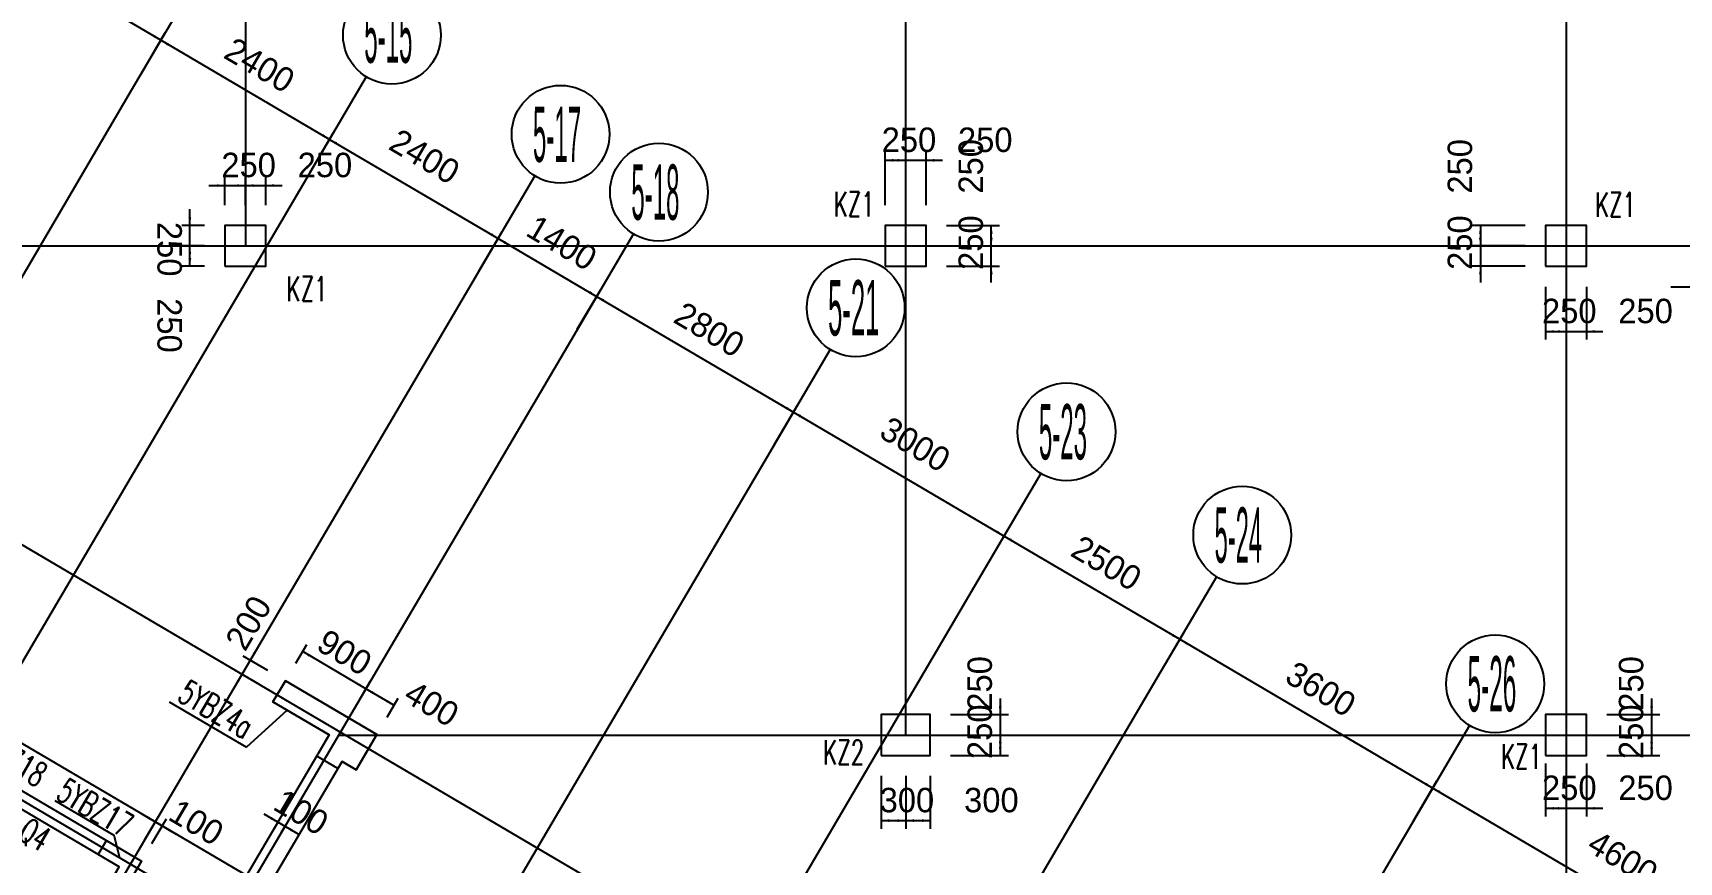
# Model space of a CAD drawing. Extents: x 19107 to 699106, y -67310 to 245688.
# Drawn here: x 513952 to 534145, y 177529 to 187701 of the extents above; entities that cross this region are included whole.
import ezdxf

# ---------------------------------------------------------------- set-up
doc = ezdxf.new("R2010")
doc.units = 0
doc.header["$LTSCALE"] = 100
doc.header["$MEASUREMENT"] = 0
for name, color, linetype in [('DIM', 3, 'Continuous'), ('DOTE', 253, 'Continuous'), ('L-AXIS', 3, 'Continuous'), ('wall-主楼', 2, 'Continuous'), ('剪力墙身标注', 7, 'Continuous'), ('小尺寸', 4, 'Continuous')]:
    doc.layers.add(name, color=color, linetype=linetype)
doc.layers.add('Select Column Frame Line', color=7, linetype='Continuous', lineweight=0)
doc.layers.add('Select Column Frame Position', color=7, linetype='Continuous', lineweight=0)
doc.styles.get("Standard").update_dxf_attribs({"font": 'standard'})
doc.styles.add('汉字', font='汉字')
doc.dimstyles.get("Standard").update_dxf_attribs({"dimtxt": 300, "dimasz": 100, "dimexe": 100, "dimexo": 250, "dimgap": 100, "dimtad": 0, "dimtoh": 1, "dimdec": 0, "dimdsep": 46, "dimcen": 0.09, "dimclrt": 7, "dimadec": 0, "dimazin": 0, "dimtfac": 1, "dimtdec": 4, "dimtofl": 0, "dimtmove": 0, "dimatfit": 3, "dimfxl": 1, "dimtolj": 1, "dimtzin": 0, "dimarcsym": 0})

# ---------------------------------------------------------------- blocks, each defined once
blk = doc.blocks.new('*D3954')
at = {"layer": 'L-AXIS', "color": 0, "linetype": 'ByBlock', "lineweight": -2}
for p, q in [((523044, 182648), (523331, 183136)), ((523280, 183050), (525866, 181529)), ((525630, 181128), (525917, 181615))]:
    blk.add_line(p, q, dxfattribs=at)
for points in [[(523280, 183050), (523375, 183013), (523358, 182985)], [(525866, 181529), (525771, 181566), (525788, 181594)]]:
    blk.add_solid(points, dxfattribs=at)
at = {"layer": 'L-AXIS', "color": 7, "linetype": 'Continuous', "lineweight": -2, "insert": (524775, 182653), "char_height": 300, "width": 780, "attachment_point": 5, "rotation": 329.5454, "style": '汉字'}
blk.add_mtext('3000', dxfattribs=at)
blk = doc.blocks.new('*D4294')
at = {"layer": 'L-AXIS', "color": 0, "linetype": 'ByBlock', "lineweight": -2}
for p, q in [((517354, 185994), (517641, 186481)), ((517591, 186395), (519659, 185179)), ((519423, 184777), (519710, 185265))]:
    blk.add_line(p, q, dxfattribs=at)
for points in [[(517591, 186395), (517685, 186359), (517668, 186330)], [(519659, 185179), (519565, 185215), (519582, 185244)]]:
    blk.add_solid(points, dxfattribs=at)
at = {"layer": 'L-AXIS', "color": 7, "linetype": 'Continuous', "lineweight": -2, "insert": (518757, 186184), "char_height": 300, "width": 785, "attachment_point": 5, "rotation": 329.5454, "style": '汉字'}
blk.add_mtext('2400', dxfattribs=at)
blk = doc.blocks.new('*D4629')
at = {"layer": 'L-AXIS', "color": 0, "linetype": 'ByBlock', "lineweight": -2}
for p, q in [((515286, 187210), (515572, 187698)), ((517591, 186395), (515522, 187611)), ((517354, 185994), (517641, 186481))]:
    blk.add_line(p, q, dxfattribs=at)
for points in [[(515522, 187611), (515616, 187575), (515599, 187546)], [(517591, 186395), (517496, 186431), (517513, 186460)]]:
    blk.add_solid(points, dxfattribs=at)
at = {"layer": 'L-AXIS', "color": 7, "linetype": 'Continuous', "lineweight": -2, "insert": (516733, 187305), "char_height": 300, "width": 785, "attachment_point": 5, "rotation": 329.5454, "style": '汉字'}
blk.add_mtext('2400', dxfattribs=at)
blk = doc.blocks.new('*D2630')
at = {"layer": 'L-AXIS', "color": 0, "linetype": 'ByBlock', "lineweight": -2}
for p, q in [((514079, 187920), (514365, 188407)), ((515522, 187611), (514315, 188321)), ((515286, 187210), (515572, 187698))]:
    blk.add_line(p, q, dxfattribs=at)
for points in [[(514315, 188321), (514409, 188285), (514393, 188256)], [(515522, 187611), (515427, 187648), (515444, 187676)]]:
    blk.add_solid(points, dxfattribs=at)
at = {"layer": 'L-AXIS', "color": 7, "linetype": 'Continuous', "lineweight": -2, "insert": (515096, 188268), "char_height": 300, "width": 695, "attachment_point": 5, "rotation": 329.5454, "style": '汉字'}
blk.add_mtext('1400', dxfattribs=at)
blk = doc.blocks.new('*D2956')
at = {"layer": 'L-AXIS', "color": 0, "linetype": 'ByBlock', "lineweight": -2}
for p, q in [((520630, 184067), (520917, 184555)), ((520866, 184469), (523280, 183050)), ((523044, 182648), (523331, 183136))]:
    blk.add_line(p, q, dxfattribs=at)
for points in [[(520866, 184469), (520961, 184433), (520944, 184404)], [(523280, 183050), (523185, 183086), (523202, 183115)]]:
    blk.add_solid(points, dxfattribs=at)
at = {"layer": 'L-AXIS', "color": 7, "linetype": 'Continuous', "lineweight": -2, "insert": (522250, 184061), "char_height": 300, "width": 780, "attachment_point": 5, "rotation": 329.5454, "style": '汉字'}
blk.add_mtext('2800', dxfattribs=at)
blk = doc.blocks.new('_AXISO')
blk.add_circle((0, 0), 0.5)
blk = doc.blocks.new('*D3284')
at = {"layer": 'L-AXIS', "color": 0, "linetype": 'ByBlock', "lineweight": -2}
for p, q in [((519423, 184777), (519710, 185265)), ((519659, 185179), (520866, 184469)), ((520630, 184067), (520917, 184555))]:
    blk.add_line(p, q, dxfattribs=at)
for points in [[(519659, 185179), (519754, 185142), (519737, 185113)], [(520866, 184469), (520772, 184505), (520788, 184534)]]:
    blk.add_solid(points, dxfattribs=at)
at = {"layer": 'L-AXIS', "color": 7, "linetype": 'Continuous', "lineweight": -2, "insert": (520440, 185125), "char_height": 300, "width": 695, "attachment_point": 5, "rotation": 329.5454, "style": '汉字'}
blk.add_mtext('1400', dxfattribs=at)
blk = doc.blocks.new('*D994')
at = {"layer": 'L-AXIS', "color": 0, "linetype": 'ByBlock', "lineweight": -2}
for p, q in [((534293, 190088), (535337, 190088)), ((535237, 185088), (535237, 190088)), ((534293, 185088), (535337, 185088))]:
    blk.add_line(p, q, dxfattribs=at)
for points in [[(535237, 190088), (535254, 189988), (535220, 189988)], [(535237, 185088), (535220, 185188), (535254, 185188)]]:
    blk.add_solid(points, dxfattribs=at)
at = {"layer": 'L-AXIS', "color": 7, "linetype": 'Continuous', "lineweight": -2, "insert": (534887, 187588), "char_height": 300, "width": 780, "attachment_point": 5, "rotation": 90, "style": '汉字'}
blk.add_mtext('5000', dxfattribs=at)
blk = doc.blocks.new('*D1330')
at = {"layer": 'L-AXIS', "color": 0, "linetype": 'ByBlock', "lineweight": -2}
for p, q in [((530888, 178036), (531175, 178524)), ((531124, 178437), (535090, 176106)), ((534854, 175704), (535140, 176192))]:
    blk.add_line(p, q, dxfattribs=at)
for points in [[(531124, 178437), (531219, 178401), (531202, 178372)], [(535090, 176106), (534995, 176142), (535012, 176171)]]:
    blk.add_solid(points, dxfattribs=at)
at = {"layer": 'L-AXIS', "color": 7, "linetype": 'Continuous', "lineweight": -2, "insert": (533455, 177577), "char_height": 300, "width": 785, "attachment_point": 5, "rotation": 329.5454, "style": '汉字'}
blk.add_mtext('4600', dxfattribs=at)
blk = doc.blocks.new('*D1652')
at = {"layer": 'L-AXIS', "color": 0, "linetype": 'ByBlock', "lineweight": -2}
for p, q in [((527785, 179861), (528072, 180348)), ((528021, 180262), (531124, 178437)), ((530888, 178036), (531175, 178524))]:
    blk.add_line(p, q, dxfattribs=at)
for points in [[(528021, 180262), (528116, 180226), (528099, 180197)], [(531124, 178437), (531030, 178474), (531047, 178502)]]:
    blk.add_solid(points, dxfattribs=at)
at = {"layer": 'L-AXIS', "color": 7, "linetype": 'Continuous', "lineweight": -2, "insert": (529750, 179651), "char_height": 300, "width": 775, "attachment_point": 5, "rotation": 329.5454, "style": '汉字'}
blk.add_mtext('3600', dxfattribs=at)
blk = doc.blocks.new('*D1990')
at = {"layer": 'L-AXIS', "color": 0, "linetype": 'ByBlock', "lineweight": -2}
for p, q in [((525630, 181128), (525917, 181615)), ((525866, 181529), (528021, 180262)), ((527785, 179861), (528072, 180348))]:
    blk.add_line(p, q, dxfattribs=at)
for points in [[(525866, 181529), (525961, 181493), (525944, 181464)], [(528021, 180262), (527926, 180298), (527943, 180327)]]:
    blk.add_solid(points, dxfattribs=at)
at = {"layer": 'L-AXIS', "color": 7, "linetype": 'Continuous', "lineweight": -2, "insert": (527121, 181197), "char_height": 300, "width": 780, "attachment_point": 5, "rotation": 329.5454, "style": '汉字'}
blk.add_mtext('2500', dxfattribs=at)
blk = doc.blocks.new('*D4979')
at = {"layer": 'L-AXIS', "color": 0, "linetype": 'ByBlock', "lineweight": -2}
for p, q in [((534293, 185088), (535337, 185088)), ((535237, 184588), (535237, 185088)), ((534293, 184588), (535337, 184588))]:
    blk.add_line(p, q, dxfattribs=at)
for points in [[(535237, 185088), (535254, 184988), (535220, 184988)], [(535237, 184588), (535220, 184688), (535254, 184688)]]:
    blk.add_solid(points, dxfattribs=at)
at = {"layer": 'L-AXIS', "color": 7, "linetype": 'Continuous', "lineweight": -2, "insert": (534887, 185471), "char_height": 300, "width": 566.67, "attachment_point": 5, "rotation": 90, "style": '汉字'}
blk.add_mtext('500', dxfattribs=at)
blk = doc.blocks.new('*D3138')
at = {"layer": '小尺寸', "color": 0, "linetype": 'ByBlock', "lineweight": -2}
for p, q in [((515280, 178125), (515711, 177871)), ((515325, 177808), (515503, 178109)), ((515412, 177757), (515589, 178059))]:
    blk.add_line(p, q, dxfattribs=at)
for points in [[(515452, 178023), (515358, 178059), (515374, 178088)], [(515538, 177972), (515633, 177936), (515616, 177907)]]:
    blk.add_solid(points, dxfattribs=at)
at = {"layer": '小尺寸', "color": 7, "linetype": 'Continuous', "lineweight": -2, "insert": (515957, 178016), "char_height": 300, "width": 476.67, "attachment_point": 5, "rotation": 329.5454, "style": '汉字'}
blk.add_mtext('100', dxfattribs=at)
blk = doc.blocks.new('*D514')
at = {"layer": '小尺寸', "color": 0, "linetype": 'ByBlock', "lineweight": -2}
for p, q in [((517952, 179512), (518087, 179743)), ((518381, 179454), (518037, 179656)), ((518296, 179309), (518432, 179540))]:
    blk.add_line(p, q, dxfattribs=at)
for points in [[(518037, 179656), (518131, 179620), (518114, 179591)], [(518381, 179454), (518287, 179490), (518304, 179519)]]:
    blk.add_solid(points, dxfattribs=at)
at = {"layer": '小尺寸', "color": 7, "linetype": 'Continuous', "lineweight": -2, "insert": (518843, 179472), "char_height": 300, "width": 576.67, "attachment_point": 5, "rotation": 329.5454, "style": '汉字'}
blk.add_mtext('400', dxfattribs=at)
blk = doc.blocks.new('*D840')
at = {"layer": '小尺寸', "color": 0, "linetype": 'ByBlock', "lineweight": -2}
for p, q in [((517176, 179968), (517311, 180199)), ((518037, 179656), (517261, 180113)), ((517952, 179512), (518087, 179743))]:
    blk.add_line(p, q, dxfattribs=at)
for points in [[(517261, 180113), (517355, 180076), (517338, 180047)], [(518037, 179656), (517942, 179693), (517959, 179721)]]:
    blk.add_solid(points, dxfattribs=at)
at = {"layer": '小尺寸', "color": 7, "linetype": 'Continuous', "lineweight": -2, "insert": (517775, 180100), "char_height": 300, "width": 556.67, "attachment_point": 5, "rotation": 329.5454, "style": '汉字'}
blk.add_mtext('900', dxfattribs=at)
blk = doc.blocks.new('*D2251')
at = {"layer": '小尺寸', "color": 0, "linetype": 'ByBlock', "lineweight": -2}
for p, q in [((516719, 180178), (516415, 179661)), ((516833, 179879), (516532, 180057)), ((516732, 179706), (516430, 179884))]:
    blk.add_line(p, q, dxfattribs=at)
for points in [[(516618, 180006), (516654, 180100), (516683, 180084)], [(516516, 179833), (516480, 179739), (516451, 179755)]]:
    blk.add_solid(points, dxfattribs=at)
at = {"layer": '小尺寸', "color": 7, "linetype": 'Continuous', "lineweight": -2, "insert": (516597, 180463), "char_height": 300, "width": 566.67, "attachment_point": 5, "rotation": 59.5454, "style": '汉字'}
blk.add_mtext('200', dxfattribs=at)
blk = doc.blocks.new('*D2893')
at = {"layer": '小尺寸', "color": 0, "linetype": 'ByBlock', "lineweight": -2}
for p, q in [((516785, 178120), (517216, 177867)), ((516954, 178012), (516907, 177933)), ((517040, 177961), (516993, 177882))]:
    blk.add_line(p, q, dxfattribs=at)
for points in [[(516958, 178019), (516863, 178055), (516880, 178084)], [(517044, 177968), (517139, 177932), (517122, 177903)]]:
    blk.add_solid(points, dxfattribs=at)
at = {"layer": '小尺寸', "color": 7, "linetype": 'Continuous', "lineweight": -2, "insert": (517243, 178141), "char_height": 300, "width": 476.67, "attachment_point": 5, "rotation": 329.5454, "style": '汉字'}
blk.add_mtext('100', dxfattribs=at)
blk = doc.blocks.new('*D5024')
at = {"layer": 'DIM', "color": 0, "linetype": 'ByBlock', "lineweight": -2}
for p, q in [((533808, 179538), (533808, 178888)), ((533258, 179338), (533908, 179338)), ((533258, 179088), (533908, 179088))]:
    blk.add_line(p, q, dxfattribs=at)
for points in [[(533808, 179338), (533791, 179438), (533825, 179438)], [(533808, 179088), (533825, 178988), (533791, 178988)]]:
    blk.add_solid(points, dxfattribs=at)
at = {"layer": 'DIM', "color": 7, "linetype": 'Continuous', "lineweight": -2, "insert": (533558, 179721), "char_height": 300, "width": 566.67, "attachment_point": 5, "rotation": 90, "style": '汉字'}
blk.add_mtext('250', dxfattribs=at)
blk = doc.blocks.new('*D79')
at = {"layer": 'DIM', "color": 0, "linetype": 'ByBlock', "lineweight": -2}
for p, q in [((533258, 179088), (533908, 179088)), ((533808, 179088), (533808, 178838)), ((533258, 178838), (533908, 178838))]:
    blk.add_line(p, q, dxfattribs=at)
for points in [[(533808, 179088), (533825, 178988), (533791, 178988)], [(533808, 178838), (533791, 178938), (533825, 178938)]]:
    blk.add_solid(points, dxfattribs=at)
at = {"layer": 'DIM', "color": 7, "linetype": 'Continuous', "lineweight": -2, "insert": (533558, 179128), "char_height": 300, "width": 566.67, "attachment_point": 5, "rotation": 90, "style": '汉字'}
blk.add_mtext('250', dxfattribs=at)
blk = doc.blocks.new('*D404')
at = {"layer": 'DIM', "color": 0, "linetype": 'ByBlock', "lineweight": -2}
for p, q in [((532508, 178739), (532508, 178089)), ((532758, 178739), (532758, 178089)), ((532508, 178189), (532758, 178189))]:
    blk.add_line(p, q, dxfattribs=at)
for points in [[(532508, 178189), (532608, 178205), (532608, 178172)], [(532758, 178189), (532658, 178172), (532658, 178205)]]:
    blk.add_solid(points, dxfattribs=at)
at = {"layer": 'DIM', "color": 7, "linetype": 'Continuous', "lineweight": -2, "insert": (532798, 178439), "char_height": 300, "width": 566.67, "attachment_point": 5, "style": '汉字'}
blk.add_mtext('250', dxfattribs=at)
blk = doc.blocks.new('*D3407')
at = {"layer": 'DIM', "color": 0, "linetype": 'ByBlock', "lineweight": -2}
for p, q in [((532758, 178739), (532758, 178089)), ((533008, 178739), (533008, 178089)), ((532558, 178189), (533208, 178189))]:
    blk.add_line(p, q, dxfattribs=at)
for points in [[(532758, 178189), (532658, 178172), (532658, 178205)], [(533008, 178189), (533108, 178205), (533108, 178172)]]:
    blk.add_solid(points, dxfattribs=at)
at = {"layer": 'DIM', "color": 7, "linetype": 'Continuous', "lineweight": -2, "insert": (533734, 178439), "char_height": 300, "width": 566.67, "attachment_point": 5, "style": '汉字'}
blk.add_mtext('250', dxfattribs=at)
blk = doc.blocks.new('*D3730')
at = {"layer": 'DIM', "color": 0, "linetype": 'ByBlock', "lineweight": -2}
for p, q in [((532258, 185338), (531608, 185338)), ((531708, 185338), (531708, 185088)), ((532258, 185088), (531608, 185088))]:
    blk.add_line(p, q, dxfattribs=at)
for points in [[(531708, 185338), (531725, 185238), (531691, 185238)], [(531708, 185088), (531691, 185188), (531725, 185188)]]:
    blk.add_solid(points, dxfattribs=at)
at = {"layer": 'DIM', "color": 7, "linetype": 'Continuous', "lineweight": -2, "insert": (531458, 186064), "char_height": 300, "width": 566.67, "attachment_point": 5, "rotation": 90, "style": '汉字'}
blk.add_mtext('250', dxfattribs=at)
blk = doc.blocks.new('*D4092')
at = {"layer": 'DIM', "color": 0, "linetype": 'ByBlock', "lineweight": -2}
for p, q in [((531708, 185288), (531708, 184638)), ((532258, 185088), (531608, 185088)), ((532258, 184838), (531608, 184838))]:
    blk.add_line(p, q, dxfattribs=at)
for points in [[(531708, 185088), (531691, 185188), (531725, 185188)], [(531708, 184838), (531725, 184738), (531691, 184738)]]:
    blk.add_solid(points, dxfattribs=at)
at = {"layer": 'DIM', "color": 7, "linetype": 'Continuous', "lineweight": -2, "insert": (531458, 185128), "char_height": 300, "width": 566.67, "attachment_point": 5, "rotation": 90, "style": '汉字'}
blk.add_mtext('250', dxfattribs=at)
blk = doc.blocks.new('*D4420')
at = {"layer": 'DIM', "color": 0, "linetype": 'ByBlock', "lineweight": -2}
for p, q in [((532508, 184588), (532508, 183938)), ((532758, 184588), (532758, 183938)), ((532508, 184038), (532758, 184038))]:
    blk.add_line(p, q, dxfattribs=at)
for points in [[(532508, 184038), (532608, 184055), (532608, 184021)], [(532758, 184038), (532658, 184021), (532658, 184055)]]:
    blk.add_solid(points, dxfattribs=at)
at = {"layer": 'DIM', "color": 7, "linetype": 'Continuous', "lineweight": -2, "insert": (532798, 184288), "char_height": 300, "width": 566.67, "attachment_point": 5, "style": '汉字'}
blk.add_mtext('250', dxfattribs=at)
blk = doc.blocks.new('*D2137')
at = {"layer": 'DIM', "color": 0, "linetype": 'ByBlock', "lineweight": -2}
for p, q in [((532758, 184588), (532758, 183938)), ((533008, 184588), (533008, 183938)), ((532558, 184038), (533208, 184038))]:
    blk.add_line(p, q, dxfattribs=at)
for points in [[(532758, 184038), (532658, 184021), (532658, 184055)], [(533008, 184038), (533108, 184055), (533108, 184021)]]:
    blk.add_solid(points, dxfattribs=at)
at = {"layer": 'DIM', "color": 7, "linetype": 'Continuous', "lineweight": -2, "insert": (533734, 184288), "char_height": 300, "width": 566.67, "attachment_point": 5, "style": '汉字'}
blk.add_mtext('250', dxfattribs=at)
blk = doc.blocks.new('*D2449')
at = {"layer": 'DIM', "color": 0, "linetype": 'ByBlock', "lineweight": -2}
for p, q in [((524408, 185588), (524408, 186238)), ((524658, 185588), (524658, 186238)), ((524408, 186138), (524658, 186138))]:
    blk.add_line(p, q, dxfattribs=at)
for points in [[(524408, 186138), (524508, 186155), (524508, 186121)], [(524658, 186138), (524558, 186121), (524558, 186155)]]:
    blk.add_solid(points, dxfattribs=at)
at = {"layer": 'DIM', "color": 7, "linetype": 'Continuous', "lineweight": -2, "insert": (524698, 186388), "char_height": 300, "width": 566.67, "attachment_point": 5, "style": '汉字'}
blk.add_mtext('250', dxfattribs=at)
blk = doc.blocks.new('*D2803')
at = {"layer": 'DIM', "color": 0, "linetype": 'ByBlock', "lineweight": -2}
for p, q in [((524658, 185588), (524658, 186238)), ((524908, 185588), (524908, 186238)), ((524458, 186138), (525108, 186138))]:
    blk.add_line(p, q, dxfattribs=at)
for points in [[(524658, 186138), (524558, 186121), (524558, 186155)], [(524908, 186138), (525008, 186155), (525008, 186121)]]:
    blk.add_solid(points, dxfattribs=at)
at = {"layer": 'DIM', "color": 7, "linetype": 'Continuous', "lineweight": -2, "insert": (525634, 186388), "char_height": 300, "width": 566.67, "attachment_point": 5, "style": '汉字'}
blk.add_mtext('250', dxfattribs=at)
blk = doc.blocks.new('*D3116')
at = {"layer": 'DIM', "color": 0, "linetype": 'ByBlock', "lineweight": -2}
for p, q in [((525708, 184638), (525708, 185288)), ((525158, 185088), (525808, 185088)), ((525158, 184838), (525808, 184838))]:
    blk.add_line(p, q, dxfattribs=at)
for points in [[(525708, 185088), (525691, 185188), (525725, 185188)], [(525708, 184838), (525725, 184738), (525691, 184738)]]:
    blk.add_solid(points, dxfattribs=at)
at = {"layer": 'DIM', "color": 7, "linetype": 'Continuous', "lineweight": -2, "insert": (525458, 185128), "char_height": 300, "width": 566.67, "attachment_point": 5, "rotation": 90, "style": '汉字'}
blk.add_mtext('250', dxfattribs=at)
blk = doc.blocks.new('*D854')
at = {"layer": 'DIM', "color": 0, "linetype": 'ByBlock', "lineweight": -2}
for p, q in [((525158, 185338), (525808, 185338)), ((525708, 185088), (525708, 185338)), ((525158, 185088), (525808, 185088))]:
    blk.add_line(p, q, dxfattribs=at)
for points in [[(525708, 185338), (525725, 185238), (525691, 185238)], [(525708, 185088), (525691, 185188), (525725, 185188)]]:
    blk.add_solid(points, dxfattribs=at)
at = {"layer": 'DIM', "color": 7, "linetype": 'Continuous', "lineweight": -2, "insert": (525458, 186064), "char_height": 300, "width": 566.67, "attachment_point": 5, "rotation": 90, "style": '汉字'}
blk.add_mtext('250', dxfattribs=at)
blk = doc.blocks.new('*D1172')
at = {"layer": 'DIM', "color": 0, "linetype": 'ByBlock', "lineweight": -2}
for p, q in [((516058, 185088), (515777, 185088)), ((515877, 184838), (515877, 185088)), ((516058, 184838), (515777, 184838))]:
    blk.add_line(p, q, dxfattribs=at)
for points in [[(515877, 185088), (515894, 184988), (515860, 184988)], [(515877, 184838), (515860, 184938), (515894, 184938)]]:
    blk.add_solid(points, dxfattribs=at)
at = {"layer": 'DIM', "color": 7, "linetype": 'Continuous', "lineweight": -2, "insert": (515627, 184112), "char_height": 300, "width": 566.67, "attachment_point": 5, "rotation": 270, "style": '汉字'}
blk.add_mtext('250', dxfattribs=at)
blk = doc.blocks.new('*D1549')
at = {"layer": 'DIM', "color": 0, "linetype": 'ByBlock', "lineweight": -2}
for p, q in [((515877, 184888), (515877, 185538)), ((516058, 185338), (515777, 185338)), ((516058, 185088), (515777, 185088))]:
    blk.add_line(p, q, dxfattribs=at)
for points in [[(515877, 185338), (515860, 185438), (515894, 185438)], [(515877, 185088), (515894, 184988), (515860, 184988)]]:
    blk.add_solid(points, dxfattribs=at)
at = {"layer": 'DIM', "color": 7, "linetype": 'Continuous', "lineweight": -2, "insert": (515627, 185048), "char_height": 300, "width": 566.67, "attachment_point": 5, "rotation": 270, "style": '汉字'}
blk.add_mtext('250', dxfattribs=at)
blk = doc.blocks.new('*D2340')
at = {"layer": 'DIM', "color": 0, "linetype": 'ByBlock', "lineweight": -2}
for p, q in [((524358, 178588), (524358, 177938)), ((524658, 178588), (524658, 177938)), ((524358, 178038), (524658, 178038))]:
    blk.add_line(p, q, dxfattribs=at)
for points in [[(524358, 178038), (524458, 178055), (524458, 178021)], [(524658, 178038), (524558, 178021), (524558, 178055)]]:
    blk.add_solid(points, dxfattribs=at)
at = {"layer": 'DIM', "color": 7, "linetype": 'Continuous', "lineweight": -2, "insert": (524673, 178288), "char_height": 300, "width": 566.67, "attachment_point": 5, "style": '汉字'}
blk.add_mtext('300', dxfattribs=at)
blk = doc.blocks.new('*D17')
at = {"layer": 'DIM', "color": 0, "linetype": 'ByBlock', "lineweight": -2}
for p, q in [((524658, 178588), (524658, 177938)), ((524958, 178588), (524958, 177938)), ((524658, 178038), (524958, 178038))]:
    blk.add_line(p, q, dxfattribs=at)
for points in [[(524658, 178038), (524758, 178055), (524758, 178021)], [(524958, 178038), (524858, 178021), (524858, 178055)]]:
    blk.add_solid(points, dxfattribs=at)
at = {"layer": 'DIM', "color": 7, "linetype": 'Continuous', "lineweight": -2, "insert": (525709, 178288), "char_height": 300, "width": 566.67, "attachment_point": 5, "style": '汉字'}
blk.add_mtext('300', dxfattribs=at)
blk = doc.blocks.new('*D112')
at = {"layer": 'DIM', "color": 0, "linetype": 'ByBlock', "lineweight": -2}
for p, q in [((516108, 185829), (516758, 185829)), ((516308, 185588), (516308, 185929)), ((516558, 185588), (516558, 185929))]:
    blk.add_line(p, q, dxfattribs=at)
for points in [[(516308, 185829), (516208, 185812), (516208, 185845)], [(516558, 185829), (516658, 185845), (516658, 185812)]]:
    blk.add_solid(points, dxfattribs=at)
at = {"layer": 'DIM', "color": 7, "linetype": 'Continuous', "lineweight": -2, "insert": (516598, 186079), "char_height": 300, "width": 566.67, "attachment_point": 5, "style": '汉字'}
blk.add_mtext('250', dxfattribs=at)
blk = doc.blocks.new('*D452')
at = {"layer": 'DIM', "color": 0, "linetype": 'ByBlock', "lineweight": -2}
for p, q in [((516358, 185829), (517008, 185829)), ((516558, 185588), (516558, 185929)), ((516808, 185588), (516808, 185929))]:
    blk.add_line(p, q, dxfattribs=at)
for points in [[(516558, 185829), (516458, 185812), (516458, 185845)], [(516808, 185829), (516908, 185845), (516908, 185812)]]:
    blk.add_solid(points, dxfattribs=at)
at = {"layer": 'DIM', "color": 7, "linetype": 'Continuous', "lineweight": -2, "insert": (517534, 186079), "char_height": 300, "width": 566.67, "attachment_point": 5, "style": '汉字'}
blk.add_mtext('250', dxfattribs=at)
blk = doc.blocks.new('*D3422')
at = {"layer": 'DIM', "color": 0, "linetype": 'ByBlock', "lineweight": -2}
for p, q in [((525818, 179538), (525818, 178888)), ((525208, 179338), (525918, 179338)), ((525208, 179088), (525918, 179088))]:
    blk.add_line(p, q, dxfattribs=at)
for points in [[(525818, 179338), (525801, 179438), (525835, 179438)], [(525818, 179088), (525835, 178988), (525801, 178988)]]:
    blk.add_solid(points, dxfattribs=at)
at = {"layer": 'DIM', "color": 7, "linetype": 'Continuous', "lineweight": -2, "insert": (525568, 179721), "char_height": 300, "width": 566.67, "attachment_point": 5, "rotation": 90, "style": '汉字'}
blk.add_mtext('250', dxfattribs=at)
blk = doc.blocks.new('*D3754')
at = {"layer": 'DIM', "color": 0, "linetype": 'ByBlock', "lineweight": -2}
for p, q in [((525208, 179088), (525918, 179088)), ((525818, 179088), (525818, 178838)), ((525208, 178838), (525918, 178838))]:
    blk.add_line(p, q, dxfattribs=at)
for points in [[(525818, 179088), (525835, 178988), (525801, 178988)], [(525818, 178838), (525801, 178938), (525835, 178938)]]:
    blk.add_solid(points, dxfattribs=at)
at = {"layer": 'DIM', "color": 7, "linetype": 'Continuous', "lineweight": -2, "insert": (525568, 179128), "char_height": 300, "width": 566.67, "attachment_point": 5, "rotation": 90, "style": '汉字'}
blk.add_mtext('250', dxfattribs=at)

msp = doc.modelspace()

# ---------------------------------------------------------------- linework, layer by layer
at = {"layer": 'DOTE'}
for p, q in [((532758, 238913.1), (532758.2, 95505.2)), ((516558.1, 213087.9), (516558.1, 185087.9)), ((524658.1, 179087.9), (524658.1, 213087.9)), ((490960.9, 194859.3), (536912.8, 167840.5)), ((489896.5, 193049), (523813.7, 173106.4)), ((515158.9, 186994.5), (508729.3, 176059.4)), ((517227.7, 185778), (508010.6, 170102.1)), ((508458.1, 185087.9), (534043.3, 185087.9)), ((534043.3, 184587.9), (581889.7, 184587.9)), ((519296.6, 184561.5), (512867.1, 173626.5)), ((520503.5, 183851.9), (516354.8, 176796.1)), ((504803.5, 183587.9), (535544.3, 165513.1)), ((522917.1, 182432.8), (516487.6, 171497.7)), ((525503.2, 180912.2), (512139.5, 158183.9)), ((527658.3, 179645), (523509.6, 172589.2)), ((517702.3, 179087.9), (579258.1, 179087.9)), ((530761.6, 177820.4), (517397.8, 155092))]:
    msp.add_line(p, q, dxfattribs=at)
at = {"layer": 'L-AXIS'}
for p, q in [((515972.9, 188378.9), (515158.9, 186994.5)), ((518041.8, 187162.4), (517227.7, 185778)), ((520110.6, 185946), (519296.6, 184561.5)), ((521317.5, 185236.4), (520503.5, 183851.9)), ((534043.3, 185087.9), (535645.3, 185087.9)), ((523731.2, 183817.2), (522917.1, 182432.8)), ((526317.3, 182296.6), (525503.2, 180912.2)), ((528472.3, 181029.5), (527658.3, 179645)), ((531575.6, 179204.8), (530761.6, 177820.4))]:
    msp.add_line(p, q, dxfattribs=at)
at = {"layer": 'Select Column Frame Line', "color": 200, "linetype": 'Continuous', "lineweight": -3}
for p in [(515624.9, 179493.6), (517069.3, 179392.4)]:
    msp.add_line(p, (516570.1, 178937.9), dxfattribs=at)
msp.add_lwpolyline([(515018.8, 177582), (514947.7, 177855.7), (514223.6, 178281.5)], dxfattribs=at)
at = {"layer": 'Select Column Frame Position', "color": 7, "linetype": 'Continuous', "lineweight": -3}
for points in [[(516308.1, 184837.9), (516808.1, 184837.9), (516808.1, 185337.9), (516308.1, 185337.9), (516308.1, 184837.9)], [(524408.1, 184837.9), (524908.1, 184837.9), (524908.1, 185337.9), (524408.1, 185337.9), (524408.1, 184837.9)], [(532508.1, 184837.9), (533008.1, 184837.9), (533008.1, 185337.9), (532508.1, 185337.9), (532508.1, 184837.9)], [(524358.1, 178837.9), (524958.1, 178837.9), (524958.1, 179337.9), (524358.1, 179337.9), (524358.1, 178837.9)], [(532508.1, 178837.9), (533008.1, 178837.9), (533008.1, 179337.9), (532508.1, 179337.9), (532508.1, 178837.9)]]:
    msp.add_lwpolyline(points, dxfattribs=at)
at = {"layer": 'Select Column Frame Position', "color": 235, "linetype": 'Continuous', "lineweight": -3}
for points in [[(517049.1, 179752.6), (518169.7, 179093.7), (517916.3, 178662.7), (517743.9, 178764.1), (517693.1, 178677.6), (517434.5, 178829.7), (517586.5, 179088.3), (516896.9, 179493.8), (517049.1, 179752.6)], [(515285, 177541.5), (515031.5, 177110.4), (514859.1, 177211.8), (515011.2, 177470.4), (514752.6, 177622.5), (514853.9, 177794.9), (515285, 177541.5)]]:
    msp.add_lwpolyline(points, dxfattribs=at)
at = {"layer": 'wall-主楼'}
for points in [[(510361.8, 177652.1), (510260.4, 177479.7), (509657, 177834.5), (510974.8, 180075.7), (515284.9, 177541.4), (513967.1, 175300.2), (513363.7, 175655), (513465.1, 175827.4), (513896.1, 175574), (515011.2, 177470.4), (513114.7, 178585.5), (511999.6, 176689), (512516.8, 176384.9), (512415.5, 176212.5), (511208.6, 176922.1), (511310, 177094.5), (511827.2, 176790.4), (512942.3, 178686.9), (511045.8, 179802), (509930.8, 177905.5)], [(518169.6, 179093.5), (517049, 179752.4), (516896.9, 179493.8), (517586.5, 179088.3), (516066, 176502.2), (516669.4, 176147.4), (516973.5, 176664.6), (516628.7, 176867.4), (517743.8, 178763.8), (517916.2, 178662.5)]]:
    msp.add_lwpolyline(points, close=True, dxfattribs=at)

# ---------------------------------------------------------------- block references
at = {"layer": 'L-AXIS'}
ref = msp.add_blockref('_AXISO', (518355.9, 187673.8), dxfattribs=dict(at, xscale=1199.999999999997, yscale=1200, rotation=359.999645787379))
ref.add_attrib('A', '5-15', (518016.4, 187334.4), dxfattribs={"height": 678.82, "style": '汉字', "width": 0.325})
ref = msp.add_blockref('_AXISO', (520424.7, 186457.3), dxfattribs=dict(at, xscale=1199.999999999997, yscale=1200, rotation=359.999645787379))
ref.add_attrib('A', '5-17', (520085.3, 186117.9), dxfattribs={"height": 678.82, "style": '汉字', "width": 0.325})
ref = msp.add_blockref('_AXISO', (521631.6, 185747.7), dxfattribs=dict(at, xscale=1199.999999999997, yscale=1200, rotation=359.999645787379))
ref.add_attrib('A', '5-18', (521292.2, 185408.3), dxfattribs={"height": 678.82, "style": '汉字', "width": 0.325})
ref = msp.add_blockref('_AXISO', (524045.3, 184328.5), dxfattribs=dict(at, xscale=1199.999999999997, yscale=1200, rotation=359.999645787379))
ref.add_attrib('A', '5-21', (523705.8, 183989.1), dxfattribs={"height": 678.82, "style": '汉字', "width": 0.346667})
ref = msp.add_blockref('_AXISO', (526631.4, 182808), dxfattribs=dict(at, xscale=1199.999999999997, yscale=1200, rotation=359.999645787379))
ref.add_attrib('A', '5-23', (526291.9, 182468.5), dxfattribs={"height": 678.82, "style": '汉字', "width": 0.325})
ref = msp.add_blockref('_AXISO', (528786.4, 181540.8), dxfattribs=dict(at, xscale=1199.999999999997, yscale=1200, rotation=359.999645787379))
ref.add_attrib('A', '5-24', (528447, 181201.4), dxfattribs={"height": 678.82, "style": '汉字', "width": 0.320988})
ref = msp.add_blockref('_AXISO', (531889.7, 179716.1), dxfattribs=dict(at, xscale=1199.999999999997, yscale=1200, rotation=359.999645787379))
ref.add_attrib('A', '5-26', (531550.3, 179376.7), dxfattribs={"height": 678.82, "style": '汉字', "width": 0.329114})

# ---------------------------------------------------------------- texts
at = {"color": 200, "linetype": 'Continuous', "lineweight": -3, "width": 0.7}
for s, p in [('KZ1', (523776.5, 185450.7)), ('KZ1', (533114.1, 185444)), ('KZ1', (517064.1, 184411.1)), ('KZ2', (523647.1, 178725.8)), ('KZ1', (531962.3, 178675.2))]:
    msp.add_text(s, height=300, dxfattribs=at).set_placement(p)
for s, p in [('5YBZ4a', (515707, 179521)), ('5YBZ18', (513163.9, 178933.9)), ('5YBZ17', (514217.9, 178314.4))]:
    msp.add_text(s, height=300, rotation=329.54537, dxfattribs=at).set_placement(p)
at = {"layer": '剪力墙身标注', "width": 0.7}
msp.add_text('Q4', height=300, rotation=329.54537, dxfattribs=at).set_placement((513751.9, 177825.7))

# ---------------------------------------------------------------- dimensions: what is measured, and where the dimension line sits
at = {"layer": 'DIM', "color": 200}
for p1, p2, distance, picture, middle in [((524408.1, 185337.9), (524658.1, 185337.9), 800, '*D2449', (524190, 186387.9)), ((524658.1, 185337.9), (524908.1, 185337.9), 800, '*D2803', (525126.1, 186387.9)), ((524908.1, 185087.9), (524908.1, 185337.9), -800, '*D854', (525458.1, 185556)), ((532508.1, 185337.9), (532508.1, 185087.9), -800, '*D3730', (531458.1, 185556)), ((516308.1, 185087.9), (516308.1, 185337.9), 431, '*D1549', (515627.1, 185556)), ((524908.1, 184837.9), (524908.1, 185087.9), -800, '*D3116', (525458.1, 184619.9)), ((532508.1, 185087.9), (532508.1, 184837.9), -800, '*D4092', (531458.1, 184619.9)), ((516308.1, 184837.9), (516308.1, 185087.9), 431, '*D1172', (515627.1, 184619.9)), ((532508.1, 184837.9), (532758.1, 184837.9), -800, '*D4420', (532290, 184287.9)), ((532758.1, 184837.9), (533008.1, 184837.9), -800, '*D2137', (533226.1, 184287.9)), ((533008.1, 179337.9), (533008.1, 179087.9), 800, '*D5024', (533558.1, 179212.9)), ((533008.1, 179087.9), (533008.1, 178837.9), 800, '*D79', (533558.1, 178619.9)), ((532508.1, 178988.7), (532758.1, 178988.7), -800, '*D404', (532290, 178438.7)), ((532758.1, 178988.7), (533008.1, 178988.7), -800, '*D3407', (533226.1, 178438.7)), ((524358.1, 178837.9), (524658.1, 178837.9), -800, '*D2340', (524140, 178287.9)), ((524658.1, 178837.9), (524958.1, 178837.9), -800, '*D17', (525176.1, 178287.9))]:
    dim = msp.add_aligned_dim(p1=p1, p2=p2, distance=distance, dimstyle='Standard', dxfattribs=at)
    dim.commit()
    dim.dimension.update_dxf_attribs({"geometry": picture, "text_midpoint": middle})
for base, p1, p2, picture, middle in [((516558.1, 185828.7), (516308.1, 185337.9), (516558.1, 185337.9), '*D112', (516090, 186078.7)), ((516808.1, 185828.7), (516558.1, 185337.9), (516808.1, 185337.9), '*D452', (517026.1, 186078.7))]:
    dim = msp.add_linear_dim(base=base, p1=p1, p2=p2, dimstyle='Standard', dxfattribs=at)
    dim.commit()
    dim.dimension.update_dxf_attribs({"geometry": picture, "text_midpoint": middle})
for base, p1, p2, picture, middle in [((525818, 179087.9), (524958.1, 179337.9), (524958.1, 179087.9), '*D3422', (525568, 179212.9)), ((525818, 178837.9), (524958.1, 179087.9), (524958.1, 178837.9), '*D3754', (525568, 178619.9))]:
    dim = msp.add_linear_dim(base=base, p1=p1, p2=p2, angle=90, dimstyle='Standard', dxfattribs=at)
    dim.commit()
    dim.dimension.update_dxf_attribs({"geometry": picture, "text_midpoint": middle})
at = {"layer": 'L-AXIS'}
for base, p1, p2, angle, picture, middle in [((535237, 190087.9), (534043.3, 185087.9), (534043.3, 190087.9), 90, '*D994', (534887, 187587.9)), ((514314.8, 188321), (515158.9, 186994.5), (513952, 187704.1), 149.54537, '*D2630', (515095.6, 188268)), ((515521.6, 187611.4), (517227.7, 185778), (515158.9, 186994.5), 149.54537, '*D4629', (516733.5, 187304.9)), ((519659.4, 185178.5), (517227.7, 185778), (519296.6, 184561.5), 329.54537, '*D4294', (518757.5, 186184.5)), ((535237, 185087.9), (534043.3, 184587.9), (534043.3, 185087.9), 90, '*D4979', (534887, 184837.9)), ((520866.2, 184468.9), (519296.6, 184561.5), (520503.5, 183851.9), 329.54537, '*D3284', (520440.2, 185125.4)), ((523279.9, 183049.7), (520503.5, 183851.9), (522917.1, 182432.8), 329.54537, '*D2956', (522250.5, 184061.1)), ((525866, 181529.2), (522917.1, 182432.8), (525503.2, 180912.2), 329.54537, '*D3954', (524774.8, 182653)), ((528021.1, 180262), (525503.2, 180912.2), (527658.3, 179645), 329.54537, '*D1990', (527121, 181197.3)), ((531124.4, 178437.4), (527658.3, 179645), (530761.6, 177820.4), 329.54537, '*D1652', (529750.1, 179651.4)), ((535089.7, 176105.8), (530761.6, 177820.4), (534727, 175488.8), 329.54537, '*D1330', (533455.5, 177576.8))]:
    dim = msp.add_linear_dim(base=base, p1=p1, p2=p2, angle=angle, dimstyle='Standard', dxfattribs=at)
    dim.commit()
    dim.dimension.update_dxf_attribs({"geometry": picture, "text_midpoint": middle})
at = {"layer": '小尺寸'}
for base, p1, p2, angle, picture, middle in [((516516.4, 179833.2), (517049, 179752.4), (516947.4, 179579.7), 59.54537, '*D2251', (516351.7, 180046.2)), ((517260.7, 180112.5), (517824.9, 179296.5), (517049.1, 179752.6), 149.54537, '*D840', (517775.3, 180099.9)), ((518036.5, 179656.4), (518169.7, 179093.7), (517824.9, 179296.5), 149.54537, '*D514', (518335.7, 179770.5)), ((515538.4, 177972.5), (515198.7, 177592.1), (515284.9, 177541.4), 329.54537, '*D3138', (515622, 178213.3)), ((517043.9, 177968.1), (517080.4, 178227.5), (517166.6, 178176.8), 329.54537, '*D2893', (516907.8, 178338.2))]:
    dim = msp.add_linear_dim(base=base, p1=p1, p2=p2, angle=angle, dimstyle='Standard', dxfattribs=at)
    dim.commit()
    dim.dimension.update_dxf_attribs({"geometry": picture, "text_midpoint": middle})

doc.saveas('drawing.dxf')
